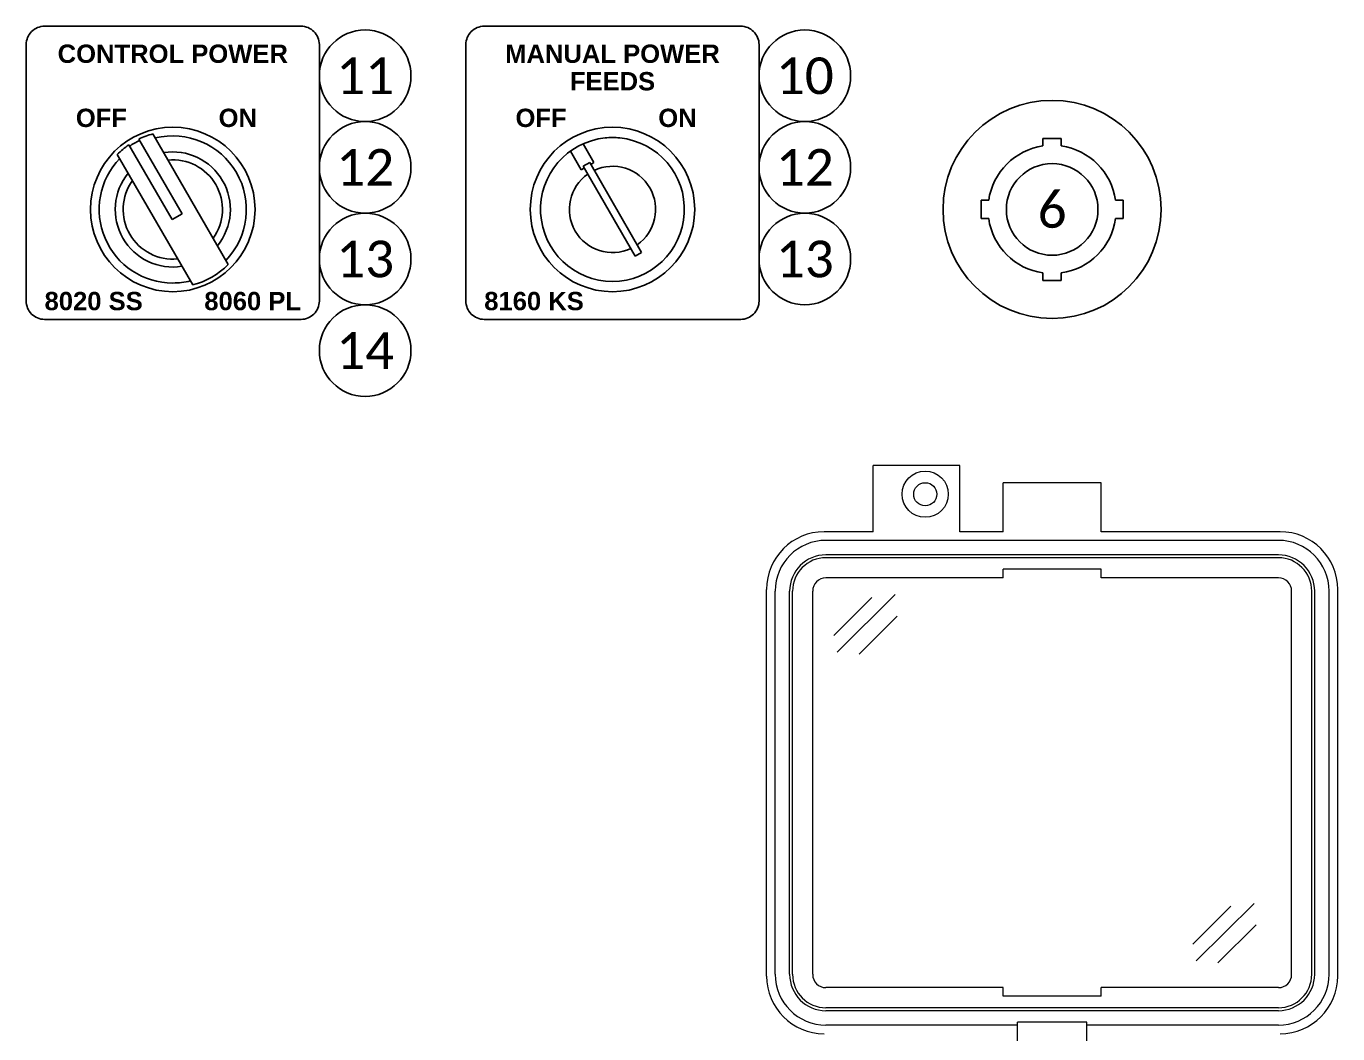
# Model space of a CAD drawing. Header units: inches. Extents: x 0 to 316, y -1 to 150.
# Drawn here: x 282.558 to 284.571, y 33.028 to 34.575 of the extents above; entities that cross this region are included whole.
import ezdxf
from ezdxf.enums import TextEntityAlignment as Align

# ---------------------------------------------------------------- set-up
doc = ezdxf.new("R2010")
doc.units = ezdxf.units.IN
doc.header["$MEASUREMENT"] = 0
doc.linetypes.add('HIDDEN2', pattern=[0.1875, 0.125, -0.0625])
doc.styles.add('Arial Bold', font='arialbd.ttf', dxfattribs={"height": 0.08})
doc.styles.add('Calibri', font='calibri.ttf')

# ---------------------------------------------------------------- blocks, each defined once
blk = doc.blocks.new('Reference Number')
at = {"color": 6, "linetype": 'Continuous'}
blk.add_circle((0, 0), 0.125, dxfattribs=at)
at = {"color": 6, "linetype": 'Continuous', "style": 'Calibri'}
blk.add_attdef('REFERENCE_#', text='', height=0.1, dxfattribs=at).set_placement((0, 0), align=Align.MIDDLE_CENTER)
blk = doc.blocks.new('22.5mm PB HOLE')
at = {"color": 1}
for p, q in [((0.0625, 0.484), (-0.0625, 0.484)), ((-0.0625, 0.484), (-0.0625, 0.433)), ((0.0625, 0.484), (0.0625, 0.433)), ((-0.433, 0.0625), (-0.484, 0.0625)), ((-0.484, 0.0625), (-0.484, -0.0625)), ((0.484, 0.0625), (0.433, 0.0625)), ((0.484, 0.0625), (0.484, -0.0625)), ((-0.433, -0.0625), (-0.484, -0.0625)), ((0.484, -0.0625), (0.433, -0.0625)), ((-0.0625, -0.433), (-0.0625, -0.484)), ((0.0625, -0.433), (0.0625, -0.484)), ((0.0625, -0.484), (-0.0625, -0.484))]:
    blk.add_line(p, q, dxfattribs=at)
for start, end in [(98.21321, 171.78679), (8.21321, 81.78679), (188.21321, 261.78679), (278.21321, 351.78679)]:
    blk.add_arc((0, 0), 0.4375, start, end, dxfattribs=at)
blk = doc.blocks.new('GRACE-F')
at = {"color": 2, "lineweight": 18}
for p, q in [((-0.6299, 6.4335), (-1.2205, 6.4335)), ((-1.2205, 5.9807), (-1.2205, 6.4335)), ((-0.6299, 5.9807), (-0.6299, 6.4335)), ((0.3346, 6.3153), (-0.3346, 6.3153)), ((-0.3346, 5.9807), (-0.3346, 6.3153)), ((0.3346, 5.9807), (0.3346, 6.3153)), ((-1.2205, 5.9807), (-1.5551, 5.9807)), ((1.5433, 5.9216), (-1.5433, 5.9216)), ((-0.3346, 5.9807), (-0.6299, 5.9807)), ((1.5551, 5.9807), (0.3346, 5.9807)), ((1.5433, 5.8232), (-1.5433, 5.8232)), ((1.5433, 5.8035), (-1.5433, 5.8035)), ((-0.3346, 5.6657), (-1.5433, 5.6657)), ((0.3346, 5.7248), (-0.3346, 5.7248)), ((-0.3346, 5.6657), (-0.3346, 5.7248)), ((0.3346, 5.6657), (0.3346, 5.7248)), ((1.5433, 5.6657), (0.3346, 5.6657)), ((-1.9488, 2.9492), (-1.9488, 5.587)), ((-1.8898, 2.961), (-1.8898, 5.5752)), ((-1.7913, 2.961), (-1.7913, 5.5752)), ((-1.7716, 2.961), (-1.7716, 5.5752)), ((-1.6339, 2.961), (-1.6339, 5.5752)), ((1.6339, 2.961), (1.6339, 5.5752)), ((1.7716, 2.961), (1.7716, 5.5752)), ((1.7913, 2.961), (1.7913, 5.5752)), ((1.8898, 2.961), (1.8898, 5.5752)), ((1.9488, 2.9492), (1.9488, 5.587)), ((-0.3346, 2.8705), (-1.5433, 2.8705)), ((-0.3346, 2.8114), (-0.3346, 2.8705)), ((0.3346, 2.8114), (0.3346, 2.8705)), ((1.5433, 2.8705), (0.3346, 2.8705)), ((0.3346, 2.8114), (-0.3346, 2.8114)), ((1.5433, 2.7327), (-1.5433, 2.7327)), ((1.5433, 2.713), (-1.5433, 2.713)), ((-0.2362, 2.6146), (-1.5433, 2.6146)), ((-0.2362, 2.4965), (-0.2362, 2.6342)), ((0.2362, 2.6342), (-0.2362, 2.6342)), ((0.2362, 2.4965), (0.2362, 2.6342)), ((1.5433, 2.6146), (0.2362, 2.6146))]:
    blk.add_line(p, q, dxfattribs=at)
at = {"color": 2}
for p, q in [((-1.4662, 5.1601), (-1.0705, 5.5518)), ((-1.489, 5.2725), (-1.2292, 5.532)), ((-1.3176, 5.1457), (-1.0578, 5.4052)), ((0.9602, 3.1659), (1.2199, 3.4254)), ((0.983, 3.0536), (1.3787, 3.4453)), ((1.1316, 3.0391), (1.3913, 3.2986))]:
    blk.add_line(p, q, dxfattribs=at)
at = {"color": 2, "lineweight": 18}
for radius in [0.1575, 0.0787]:
    blk.add_circle((-0.8661, 6.2366), radius, dxfattribs=at)
for centre, radius, start, end in [((-1.5551, 5.587), 0.3937, 90, 180), ((-1.5433, 5.5752), 0.3465, 90, 180), ((1.5433, 5.5752), 0.3465, 0, 90), ((1.5551, 5.587), 0.3937, 0, 90), ((-1.5433, 5.5752), 0.248, 90, 180), ((1.5433, 5.5752), 0.248, 0, 90), ((-1.5433, 5.5752), 0.2283, 90, 180), ((1.5433, 5.5752), 0.2283, 0, 90), ((-1.5433, 5.5752), 0.0906, 90, 180), ((1.5433, 5.5752), 0.0906, 0, 90), ((-1.5433, 2.961), 0.3465, 180, 270), ((-1.5433, 2.961), 0.248, 180, 270), ((-1.5433, 2.961), 0.2283, 180, 270), ((-1.5433, 2.961), 0.0906, 180, 270), ((1.5433, 2.961), 0.2283, 270, 0), ((1.5433, 2.961), 0.248, 270, 0), ((1.5433, 2.961), 0.3465, 270, 0), ((1.5433, 2.961), 0.0906, 270, 0), ((-1.5551, 2.9492), 0.3937, 180, 270), ((1.5551, 2.9492), 0.3937, 270, 0)]:
    blk.add_arc(centre, radius, start, end, dxfattribs=at)

msp = doc.modelspace()

# ---------------------------------------------------------------- linework, layer by layer
at = {"color": 3, "linetype": 'Continuous'}
for p, q in [((282.7816, 34.2781), (282.71533, 34.39289)), ((282.73067, 34.40175), (282.79694, 34.28696)), ((282.86797, 34.20934), (282.75228, 34.40972)), ((282.69762, 34.37816), (282.81331, 34.17778)), ((282.79694, 34.28696), (282.7816, 34.2781))]:
    msp.add_line(p, q, dxfattribs=at)
at = {"color": 7, "linetype": 'Continuous'}
for p, q in [((283.41262, 34.3945), (283.4292, 34.36577)), ((283.40972, 34.35452), (283.39313, 34.38325)), ((283.41459, 34.35733), (283.40972, 34.35452)), ((283.4228, 34.36561), (283.41306, 34.35998)), ((283.41306, 34.35998), (283.49279, 34.22189)), ((283.50253, 34.22752), (283.4228, 34.36561)), ((283.4292, 34.36577), (283.42433, 34.36296)), ((283.49279, 34.22189), (283.50253, 34.22752))]:
    msp.add_line(p, q, dxfattribs=at)
at = {"color": 7}
for points in [[(282.58592, 34.575), (282.97967, 34.575, -0.4142136), (283.00779, 34.54687), (283.00779, 34.15312, -0.4142136), (282.97967, 34.125), (282.58592, 34.125, -0.4142136), (282.55779, 34.15312), (282.55779, 34.54687, -0.4142136)], [(283.26092, 34.575), (283.65467, 34.575, -0.4142136), (283.68279, 34.54687), (283.68279, 34.15312, -0.4142136), (283.65467, 34.125), (283.26092, 34.125, -0.4142136), (283.23279, 34.15312), (283.23279, 34.54687, -0.4142136)]]:
    msp.add_lwpolyline(points, format="xyb", close=True, dxfattribs=at)
at = {"linetype": 'Continuous'}
msp.add_circle((284.13279, 34.29375), 0.16743, dxfattribs=at)
at = {"color": 3, "linetype": 'Continuous'}
msp.add_circle((282.78279, 34.29375), 0.12623, dxfattribs=at)
at = {"color": 7, "linetype": 'Continuous'}
msp.add_circle((283.45779, 34.29375), 0.12623, dxfattribs=at)
at = {"color": 3, "linetype": 'Continuous'}
for radius, start, end in [(0.11992, 124.23623, 135.25752), (0.11767, 115.68263, 124.31739), (0.11992, 104.74248, 115.76377), (0.11295, 316.19046, 103.80954), (0.11295, 136.19046, 270), (0.08836, 320.92575, 99.07425), (0.07623, 324.45624, 95.54376), (0.08836, 140.92575, 279.07425), (0.07623, 144.45624, 275.54376), (0.11992, 284.74248, 315.25752), (0.11295, 270, 283.80954)]:
    msp.add_arc((282.78279, 34.29375), radius, start, end, dxfattribs=at)
at = {"color": 7, "linetype": 'Continuous'}
for radius, start, end in [(0.11042, 95.84772, 84.15228), (0.11042, 84.15228, 95.84772), (0.06625, 304.87051, 115.12949), (0.06625, 124.87051, 295.12949)]:
    msp.add_arc((283.45779, 34.29375), radius, start, end, dxfattribs=at)

# ---------------------------------------------------------------- block references
at = {"color": 7, "linetype": 'HIDDEN2', "ltscale": 2, "xscale": 0.5625, "yscale": 0.5625, "zscale": 0.5625}
for p, values in [((283.07811, 34.49896), {'REFERENCE_#': '11'}), ((283.75311, 34.49896), {'REFERENCE_#': '10'}), ((283.07811, 34.35833), {'REFERENCE_#': '12'}), ((283.75311, 34.35833), {'REFERENCE_#': '12'}), ((284.13279, 34.29375), {'REFERENCE_#': '6'}), ((283.07811, 34.21771), {'REFERENCE_#': '13'}), ((283.75311, 34.21771), {'REFERENCE_#': '13'}), ((283.07811, 34.07708), {'REFERENCE_#': '14'})]:
    msp.add_blockref('Reference Number', p, dxfattribs=at).add_auto_attribs(values)
at = {"xscale": 0.225, "yscale": 0.225, "zscale": 0.225}
msp.add_blockref('22.5mm PB HOLE', (284.13279, 34.29375), dxfattribs=at)
at = {"linetype": 'Continuous', "xscale": 0.225, "yscale": 0.225, "zscale": 0.225}
msp.add_blockref('GRACE-F', (284.13279, 32.45336), dxfattribs=at)

# ---------------------------------------------------------------- texts
at = {"color": 7, "style": 'Arial Bold'}
for s, p in [('CONTROL POWER', (282.78279, 34.53281)), ('MANUAL POWER', (283.45779, 34.53281)), ('FEEDS', (283.45779, 34.49062))]:
    msp.add_text(s, height=0.028125, dxfattribs=at).set_placement(p, align=Align.MIDDLE_CENTER)
for p in [(282.71248, 34.42031), (283.38748, 34.42031)]:
    msp.add_text('OFF', height=0.028125, dxfattribs=at).set_placement(p, align=Align.RIGHT)
for p in [(282.85311, 34.42031), (283.52811, 34.42031)]:
    msp.add_text('ON', height=0.028125, dxfattribs=at).set_placement(p)
for s, p in [('8020 SS', (282.58592, 34.15312)), ('8160 KS', (283.26092, 34.15312))]:
    msp.add_text(s, height=0.028125, dxfattribs=at).set_placement(p, align=Align.MIDDLE_LEFT)
msp.add_text('8060 PL', height=0.028125, dxfattribs=at).set_placement((282.97967, 34.15312), align=Align.MIDDLE_RIGHT)

doc.saveas('drawing.dxf')
